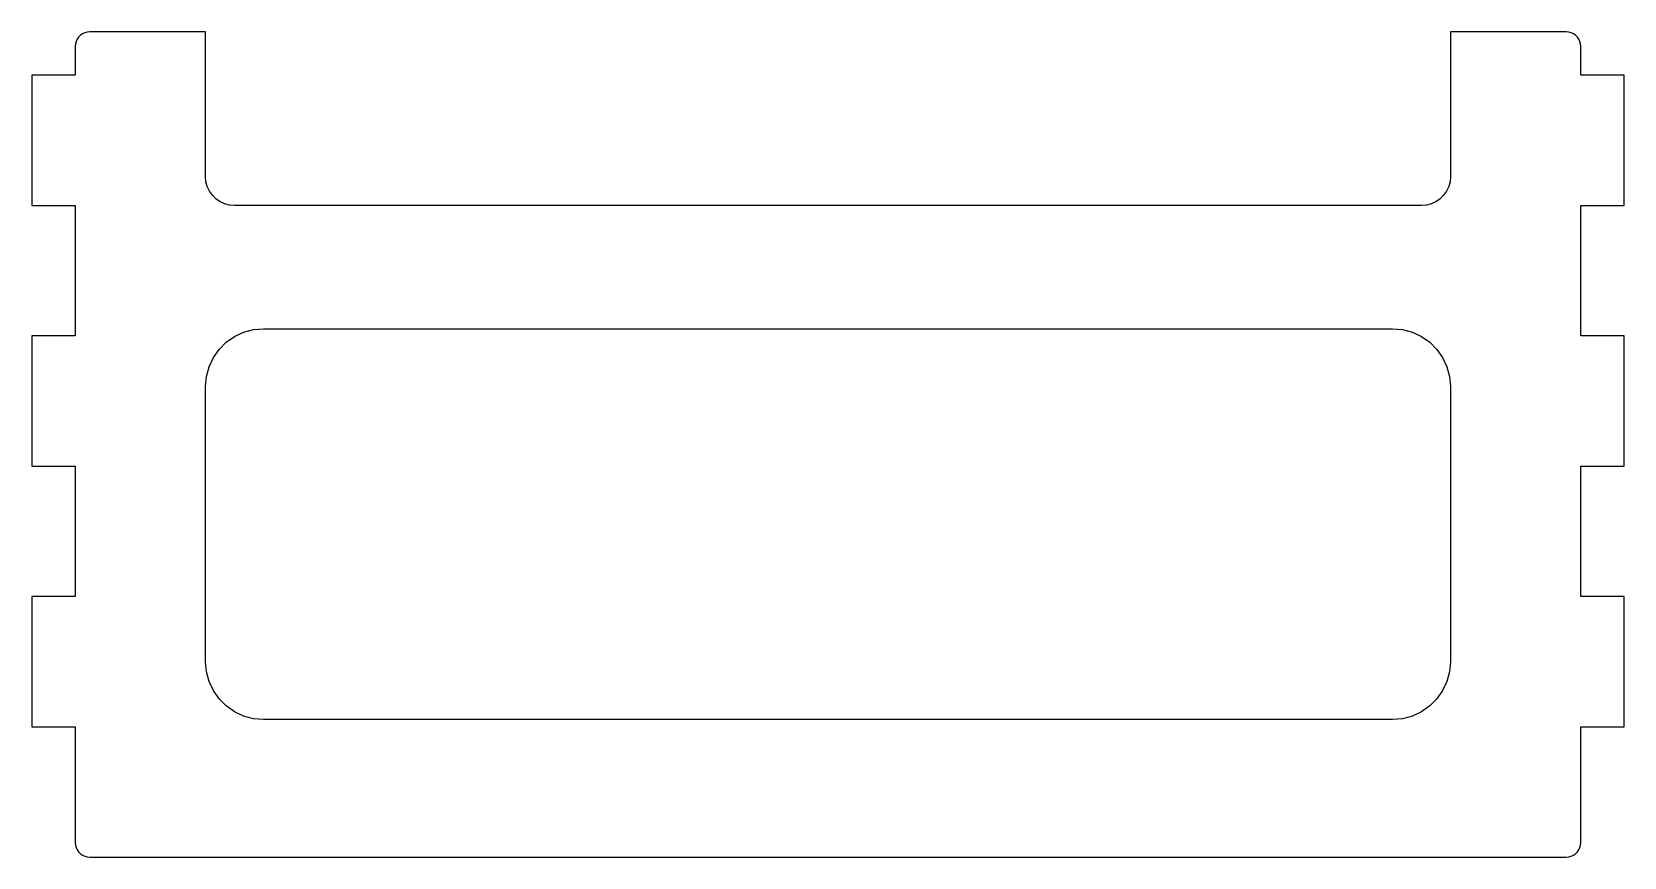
# Model space of a CAD drawing. Header units: metres. Extents: x -3 to 107, y 0 to 57.
import ezdxf

# ---------------------------------------------------------------- set-up
doc = ezdxf.new("R2010")
doc.units = ezdxf.units.M

msp = doc.modelspace()

# ---------------------------------------------------------------- linework, layer by layer
for p, q in [((0.02, 56.17), (0, 56)), ((0.06, 56.34), (0.02, 56.17)), ((0.13, 56.5), (0.06, 56.34)), ((0.23, 56.64), (0.13, 56.5)), ((0.36, 56.77), (0.23, 56.64)), ((0.5, 56.87), (0.36, 56.77)), ((0.66, 56.94), (0.5, 56.87)), ((0.83, 56.98), (0.66, 56.94)), ((1, 57), (0.83, 56.98)), ((9, 57), (1, 57)), ((9, 47), (9, 57)), ((103, 57), (95, 57)), ((95, 57), (95, 47)), ((103.17, 56.98), (103, 57)), ((103.34, 56.94), (103.17, 56.98)), ((103.5, 56.87), (103.34, 56.94)), ((103.64, 56.77), (103.5, 56.87)), ((103.77, 56.64), (103.64, 56.77)), ((103.87, 56.5), (103.77, 56.64)), ((103.94, 56.34), (103.87, 56.5)), ((103.98, 56.17), (103.94, 56.34)), ((104, 56), (103.98, 56.17)), ((0, 56), (0, 54)), ((104, 54), (104, 56)), ((0, 54), (-3, 54)), ((-3, 54), (-3, 45)), ((107, 54), (104, 54)), ((107, 45), (107, 54)), ((9.03, 46.65), (9, 47)), ((9.12, 46.32), (9.03, 46.65)), ((9.27, 46), (9.12, 46.32)), ((94.88, 46.32), (94.73, 46)), ((94.97, 46.65), (94.88, 46.32)), ((95, 47), (94.97, 46.65)), ((9.47, 45.71), (9.27, 46)), ((9.71, 45.47), (9.47, 45.71)), ((10, 45.27), (9.71, 45.47)), ((10.32, 45.12), (10, 45.27)), ((10.65, 45.03), (10.32, 45.12)), ((93.68, 45.12), (93.35, 45.03)), ((94, 45.27), (93.68, 45.12)), ((94.29, 45.47), (94, 45.27)), ((94.53, 45.71), (94.29, 45.47)), ((94.73, 46), (94.53, 45.71)), ((-3, 45), (0, 45)), ((0, 45), (0, 36)), ((11, 45), (10.65, 45.03)), ((93, 45), (11, 45)), ((93.35, 45.03), (93, 45)), ((104, 36), (104, 45)), ((104, 45), (107, 45)), ((11.63, 36.26), (12.31, 36.44)), ((12.31, 36.44), (13, 36.5)), ((13, 36.5), (91, 36.5)), ((91, 36.5), (91.69, 36.44)), ((91.69, 36.44), (92.37, 36.26)), ((0, 36), (-3, 36)), ((-3, 36), (-3, 27)), ((9.94, 35.07), (10.43, 35.56)), ((10.43, 35.56), (11, 35.96)), ((11, 35.96), (11.63, 36.26)), ((92.37, 36.26), (93, 35.96)), ((93, 35.96), (93.57, 35.56)), ((93.57, 35.56), (94.06, 35.07)), ((107, 36), (104, 36)), ((107, 27), (107, 36)), ((9.24, 33.87), (9.54, 34.5)), ((9.54, 34.5), (9.94, 35.07)), ((94.06, 35.07), (94.46, 34.5)), ((94.46, 34.5), (94.76, 33.87)), ((9, 32.5), (9.06, 33.19)), ((9.06, 33.19), (9.24, 33.87)), ((94.76, 33.87), (94.94, 33.19)), ((94.94, 33.19), (95, 32.5)), ((9, 13.5), (9, 32.5)), ((95, 32.5), (95, 13.5)), ((-3, 27), (0, 27)), ((0, 27), (0, 18)), ((104, 18), (104, 27)), ((104, 27), (107, 27)), ((0, 18), (-3, 18)), ((-3, 18), (-3, 9)), ((107, 18), (104, 18)), ((107, 9), (107, 18)), ((9.06, 12.81), (9, 13.5)), ((95, 13.5), (94.94, 12.81)), ((9.24, 12.13), (9.06, 12.81)), ((9.54, 11.5), (9.24, 12.13)), ((94.76, 12.13), (94.46, 11.5)), ((94.94, 12.81), (94.76, 12.13)), ((9.94, 10.93), (9.54, 11.5)), ((94.46, 11.5), (94.06, 10.93)), ((10.43, 10.44), (9.94, 10.93)), ((11, 10.04), (10.43, 10.44)), ((11.63, 9.74), (11, 10.04)), ((93, 10.04), (92.37, 9.74)), ((93.57, 10.44), (93, 10.04)), ((94.06, 10.93), (93.57, 10.44)), ((-3, 9), (0, 9)), ((0, 9), (0, 1)), ((12.31, 9.56), (11.63, 9.74)), ((13, 9.5), (12.31, 9.56)), ((91, 9.5), (13, 9.5)), ((91.69, 9.56), (91, 9.5)), ((92.37, 9.74), (91.69, 9.56)), ((104, 1), (104, 9)), ((104, 9), (107, 9)), ((0, 1), (0.02, 0.83)), ((0.02, 0.83), (0.06, 0.66)), ((0.06, 0.66), (0.13, 0.5)), ((0.13, 0.5), (0.23, 0.36)), ((0.23, 0.36), (0.36, 0.23)), ((0.36, 0.23), (0.5, 0.13)), ((0.5, 0.13), (0.66, 0.06)), ((0.66, 0.06), (0.83, 0.02)), ((0.83, 0.02), (1, 0)), ((1, 0), (103, 0)), ((103, 0), (103.17, 0.02)), ((103.17, 0.02), (103.34, 0.06)), ((103.34, 0.06), (103.5, 0.13)), ((103.5, 0.13), (103.64, 0.23)), ((103.64, 0.23), (103.77, 0.36)), ((103.77, 0.36), (103.87, 0.5)), ((103.87, 0.5), (103.94, 0.66)), ((103.94, 0.66), (103.98, 0.83)), ((103.98, 0.83), (104, 1))]:
    msp.add_line(p, q)

doc.saveas('drawing.dxf')
